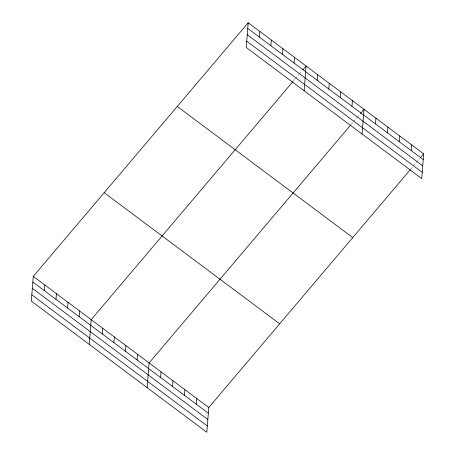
<?xml version="1.0" encoding="UTF-8"?>
<svg xmlns="http://www.w3.org/2000/svg" width="455" height="455" viewBox="0 0 455 455"><rect width="100%" height="100%" fill="white"/><g stroke="black" fill="none" stroke-linecap="round" stroke-linejoin="round"><path stroke-width="0.34" stroke-dasharray="2.27 1.71" d="M293.242 81.195L295.016 79.102M295.46 78.578L299.003 74.392M299.447 73.869L302.109 70.73M351.158 124.471L356.919 117.669M357.363 117.145L360.019 114.006M410.825 169.055L416.143 162.776M416.587 162.253L419.692 158.59"/><path stroke-width="0.68" d="M248.185 22.75L246.235 47.479L421.734 178.616L423.679 153.881L248.185 22.75L33.266 276.384L31.321 301.119L206.815 432.25L208.765 407.521L410.382 169.579M44.402 290.711L44.852 285.04M55.988 299.367L56.431 293.697M67.567 308.024L68.017 302.348M79.153 316.68L79.597 311.004M89.237 344.389L91.182 319.66L292.798 81.718M102.318 333.987L102.762 328.317M113.898 342.643L114.347 336.967M125.483 351.294L125.927 345.624M137.063 359.95L137.512 354.28M147.147 387.666L149.092 362.936L350.714 124.994M160.581 377.525L161.03 371.849M172.513 386.437L172.963 380.767M184.451 395.355L184.895 389.685M196.384 404.273L196.827 398.603M259.322 37.077L259.765 31.406M270.901 45.733L271.351 40.057M282.487 54.384L282.93 48.713M294.066 63.04L294.516 57.37M304.15 90.755L306.096 66.026L302.996 69.683M317.232 80.353L317.681 74.677M328.817 89.004L329.261 83.333M340.397 97.66L340.846 91.99M351.982 106.316L352.426 100.64M362.066 134.032L364.011 109.297L360.462 113.483M375.5 123.885L375.944 118.215M387.433 132.803L387.876 127.133M399.365 141.721L399.814 136.051M411.297 150.639L411.747 144.963M420.574 157.544L423.679 153.881M247.736 28.42L423.235 159.557M247.241 34.711L422.74 165.842M246.729 41.189L422.229 172.326M177.262 106.447L352.756 237.584M104.189 192.687L279.688 323.818M33.266 276.384L208.765 407.521M32.823 282.06L208.316 413.191M32.328 288.345L207.821 419.482M31.816 294.829L207.315 425.96"/></g></svg>
